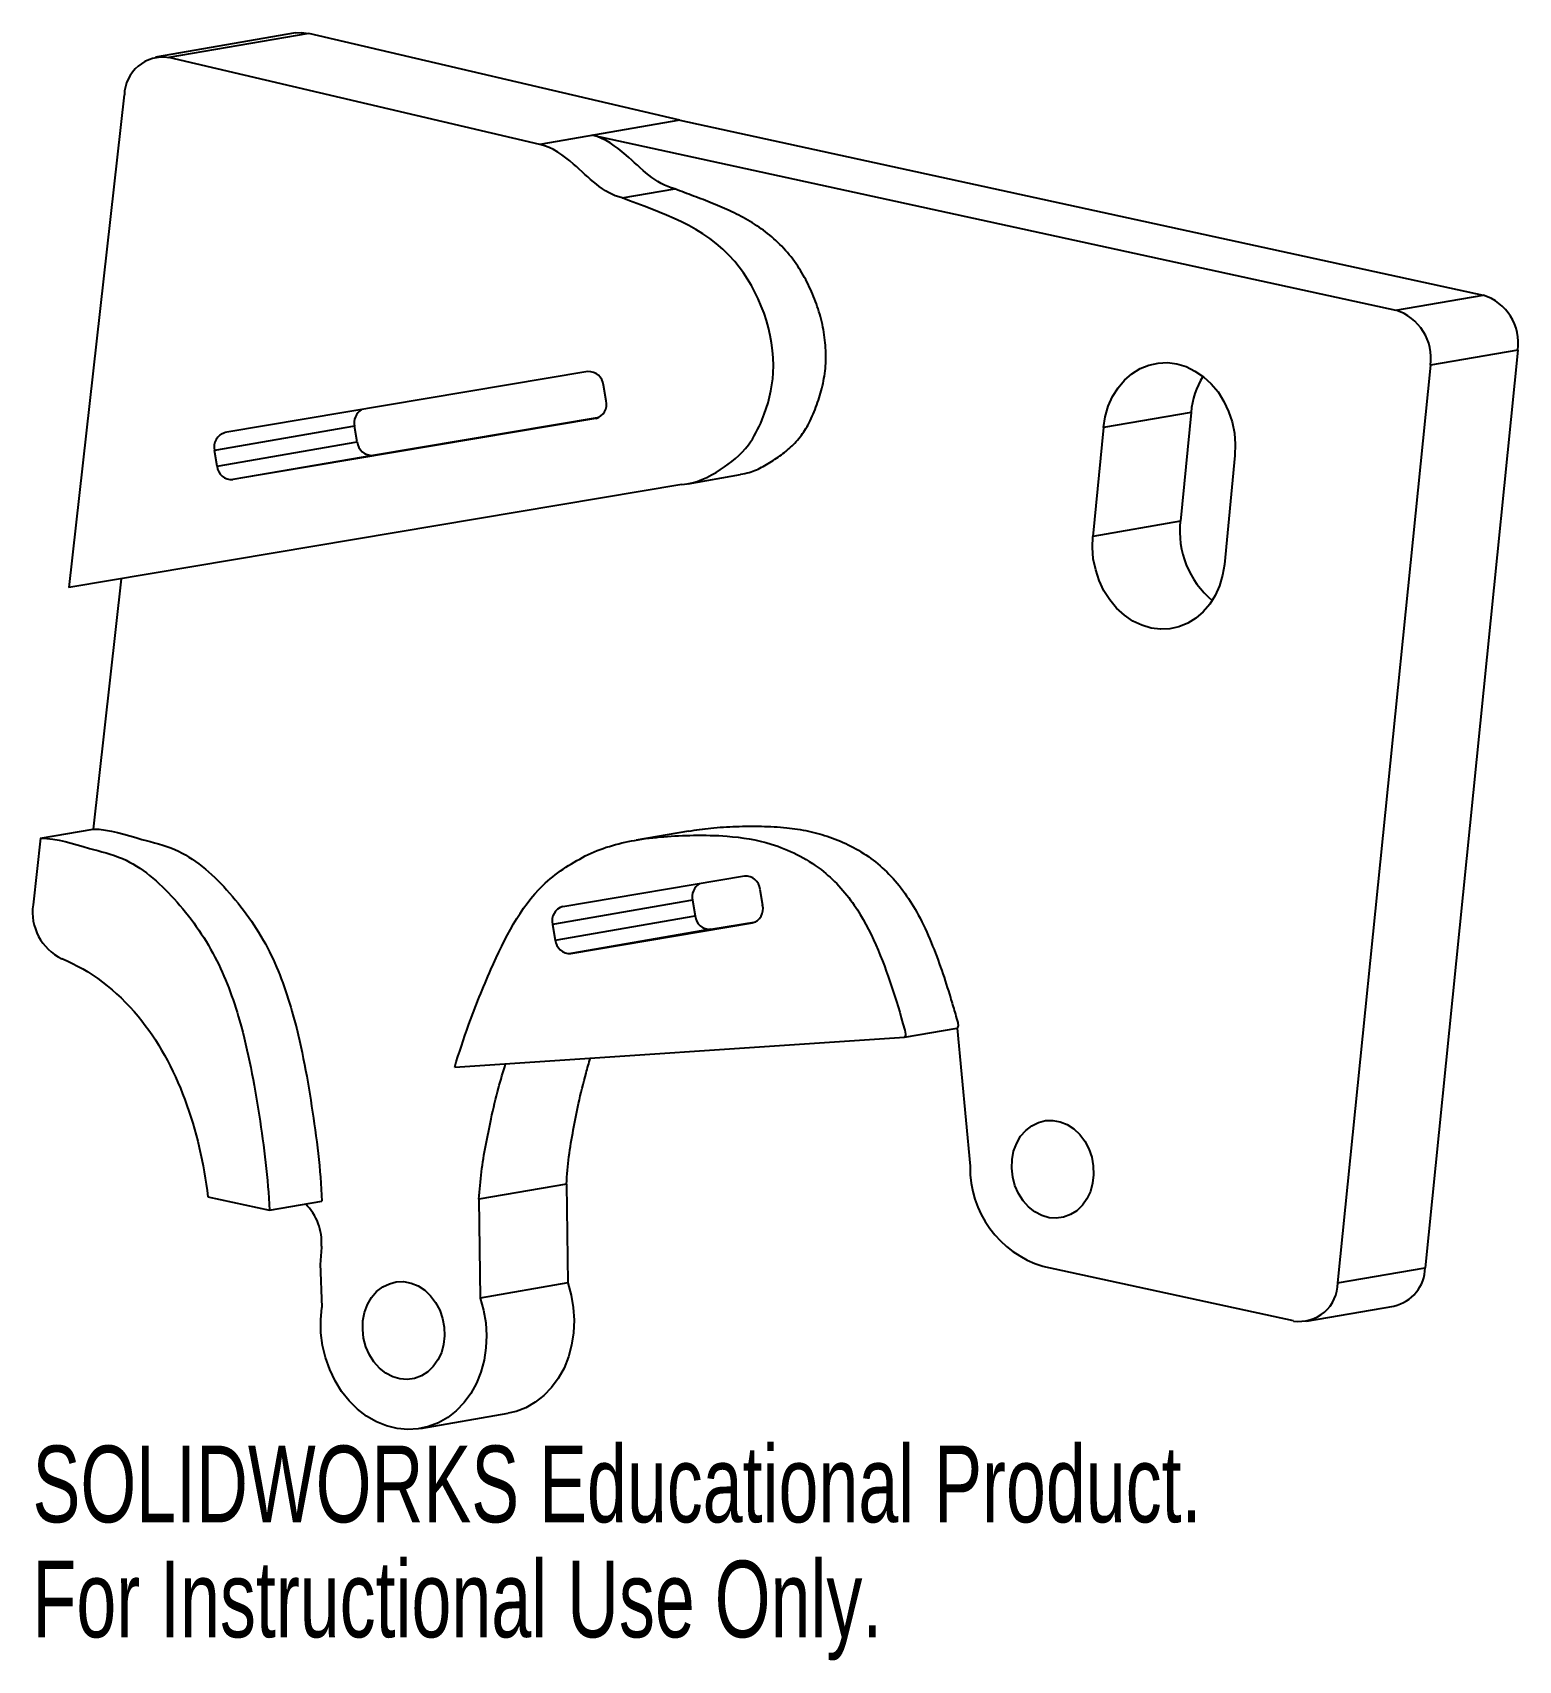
# Model space of a CAD drawing. Header units: millimetres. Extents: x -1145 to -1052, y -1799 to -1696.
import ezdxf

# ---------------------------------------------------------------- set-up
doc = ezdxf.new("R2010")
doc.units = ezdxf.units.MM
doc.styles.add('SLDTEXTSTYLE0', font='TXT', dxfattribs={"width": 0.7})

msp = doc.modelspace()

# ---------------------------------------------------------------- linework, layer by layer
at = {"color": 7, "linetype": 'Continuous', "lineweight": 25}
for p, q in [((-1128.61, -1695.91), (-1137.44, -1697.44)), ((-1127.77, -1695.94), (-1136.6, -1697.46)), ((-1104.39, -1701.41), (-1127.77, -1695.94)), ((-1113.21, -1702.93), (-1136.6, -1697.46)), ((-1139.41, -1699.81), (-1142.91, -1730.87)), ((-1104.39, -1701.41), (-1113.21, -1702.93)), ((-1104.39, -1701.41), (-1053.76, -1712.43)), ((-1109.9, -1702.36), (-1059.27, -1713.38)), ((-1108.02, -1706.31), (-1104.71, -1705.74)), ((-1059.27, -1713.38), (-1053.76, -1712.43)), ((-1051.57, -1715.91), (-1057.41, -1773.75)), ((-1051.57, -1715.91), (-1057.08, -1716.86)), ((-1110.19, -1717.25), (-1133.07, -1721.1)), ((-1057.08, -1716.86), (-1062.93, -1774.7)), ((-1109.04, -1719.09), (-1109.2, -1718.1)), ((-1072.17, -1719.83), (-1077.69, -1720.78)), ((-1072.17, -1719.83), (-1072.84, -1726.69)), ((-1124.9, -1720.7), (-1133.72, -1722.23)), ((-1109.69, -1720.21), (-1132.57, -1724.06)), ((-1124.73, -1721.69), (-1124.9, -1720.7)), ((-1109.47, -1720.14), (-1123.74, -1722.54)), ((-1077.69, -1720.78), (-1078.36, -1727.64)), ((-1133.55, -1723.21), (-1124.73, -1721.69)), ((-1133.55, -1723.21), (-1133.72, -1722.23)), ((-1123.74, -1722.54), (-1132.57, -1724.06)), ((-1069.4, -1722.55), (-1070.07, -1729.41)), ((-1103.87, -1724.32), (-1100.57, -1723.75)), ((-1104.26, -1724.37), (-1142.91, -1730.87)), ((-1072.84, -1726.69), (-1078.36, -1727.64)), ((-1139.6, -1730.32), (-1141.37, -1746.09)), ((-1144.68, -1746.66), (-1141.37, -1746.09)), ((-1103.84, -1746.22), (-1107.15, -1746.79)), ((-1144.68, -1746.66), (-1145.15, -1750.86)), ((-1111.76, -1750.98), (-1100.32, -1749.05)), ((-1103.59, -1750.58), (-1112.41, -1752.1)), ((-1103.59, -1750.58), (-1103.42, -1751.57)), ((-1099.34, -1749.9), (-1099.17, -1750.89)), ((-1112.25, -1753.09), (-1103.42, -1751.57)), ((-1112.41, -1752.1), (-1112.25, -1753.09)), ((-1111.26, -1753.94), (-1099.82, -1752.01)), ((-1102.44, -1752.41), (-1111.26, -1753.94)), ((-1102.44, -1752.41), (-1099.61, -1751.94)), ((-1090.22, -1759.21), (-1086.91, -1758.64)), ((-1086.91, -1758.64), (-1086.1, -1767.35)), ((-1118.58, -1761.1), (-1090.22, -1759.21)), ((-1111.54, -1768.47), (-1117.05, -1769.42)), ((-1111.54, -1768.47), (-1111.46, -1774.7)), ((-1134.13, -1769.27), (-1130.26, -1770.11)), ((-1130.26, -1770.11), (-1126.95, -1769.54)), ((-1117.05, -1769.42), (-1116.98, -1775.66)), ((-1127.06, -1773.48), (-1126.95, -1776.26)), ((-1065.71, -1777.1), (-1081.51, -1773.66)), ((-1062.93, -1774.7), (-1057.41, -1773.75)), ((-1111.46, -1774.7), (-1116.98, -1775.66)), ((-1064.9, -1777.11), (-1059.38, -1776.16)), ((-1120.73, -1783.88), (-1115.22, -1782.92))]:
    msp.add_line(p, q, dxfattribs=at)
at = {"color": 7, "linetype": 'Continuous', "lineweight": 25, "flags": 128}
for points in [[(-1128.61, -1695.91), (-1128.26, -1695.88), (-1127.77, -1695.94)], [(-1077.69, -1720.78), (-1077.58, -1720.1), (-1077.39, -1719.44), (-1077.12, -1718.83), (-1076.77, -1718.28), (-1076.36, -1717.79), (-1075.9, -1717.39), (-1075.38, -1717.07), (-1074.83, -1716.84), (-1074.25, -1716.72), (-1073.66, -1716.69), (-1073.07, -1716.77), (-1072.48, -1716.94), (-1071.92, -1717.22), (-1071.39, -1717.58), (-1070.9, -1718.02), (-1070.47, -1718.54), (-1070.1, -1719.13), (-1069.8, -1719.76), (-1069.58, -1720.43), (-1069.44, -1721.13), (-1069.38, -1721.84), (-1069.4, -1722.55)], [(-1070.07, -1729.41), (-1070.18, -1730.09), (-1070.37, -1730.75), (-1070.65, -1731.36), (-1070.99, -1731.91), (-1071.4, -1732.4), (-1071.86, -1732.8), (-1072.38, -1733.12), (-1072.93, -1733.35), (-1073.51, -1733.47), (-1074.1, -1733.5), (-1074.69, -1733.42), (-1075.28, -1733.25), (-1075.84, -1732.98), (-1076.37, -1732.61), (-1076.86, -1732.17), (-1077.29, -1731.65), (-1077.66, -1731.07), (-1077.96, -1730.43), (-1078.18, -1729.76), (-1078.33, -1729.06), (-1078.38, -1728.35), (-1078.36, -1727.64)], [(-1081.58, -1770.45), (-1082.01, -1770.22), (-1082.41, -1769.91), (-1082.76, -1769.52), (-1083.05, -1769.07), (-1083.27, -1768.56), (-1083.41, -1768.03), (-1083.47, -1767.47), (-1083.45, -1766.92), (-1083.35, -1766.39), (-1083.16, -1765.9), (-1082.91, -1765.46), (-1082.59, -1765.09), (-1082.21, -1764.79), (-1081.79, -1764.58), (-1081.35, -1764.47), (-1080.88, -1764.46), (-1080.42, -1764.54), (-1079.98, -1764.72), (-1079.56, -1765), (-1079.18, -1765.35), (-1078.86, -1765.77), (-1078.61, -1766.25), (-1078.43, -1766.78), (-1078.33, -1767.32), (-1078.31, -1767.88), (-1078.37, -1768.42), (-1078.51, -1768.93), (-1078.73, -1769.4), (-1079.02, -1769.81), (-1079.37, -1770.15), (-1079.77, -1770.4), (-1080.2, -1770.56), (-1080.66, -1770.62), (-1081.12, -1770.59), (-1081.58, -1770.45)], [(-1122.49, -1780.62), (-1122.93, -1780.39), (-1123.32, -1780.07), (-1123.67, -1779.68), (-1123.96, -1779.23), (-1124.18, -1778.73), (-1124.32, -1778.19), (-1124.38, -1777.64), (-1124.36, -1777.09), (-1124.26, -1776.56), (-1124.07, -1776.07), (-1123.82, -1775.62), (-1123.5, -1775.25), (-1123.12, -1774.95), (-1122.7, -1774.75), (-1122.26, -1774.64), (-1121.8, -1774.62), (-1121.33, -1774.71), (-1120.89, -1774.89), (-1120.47, -1775.16), (-1120.1, -1775.51), (-1119.78, -1775.94), (-1119.52, -1776.42), (-1119.34, -1776.94), (-1119.24, -1777.49), (-1119.22, -1778.04), (-1119.28, -1778.58), (-1119.42, -1779.1), (-1119.64, -1779.56), (-1119.93, -1779.97), (-1120.28, -1780.31), (-1120.68, -1780.56), (-1121.12, -1780.72), (-1121.57, -1780.79), (-1122.04, -1780.75), (-1122.49, -1780.62)], [(-1111.46, -1774.7), (-1111.24, -1775.47), (-1111.11, -1776.26), (-1111.06, -1777.06), (-1111.09, -1777.85), (-1111.21, -1778.63), (-1111.41, -1779.37), (-1111.69, -1780.07), (-1112.05, -1780.72), (-1112.47, -1781.3), (-1112.96, -1781.81), (-1113.5, -1782.23), (-1114.09, -1782.57), (-1114.71, -1782.81), (-1115.22, -1782.92)], [(-1116.98, -1775.66), (-1116.76, -1776.43), (-1116.62, -1777.21), (-1116.57, -1778.01), (-1116.61, -1778.8), (-1116.72, -1779.58), (-1116.93, -1780.32), (-1117.21, -1781.02), (-1117.56, -1781.67), (-1117.99, -1782.25), (-1118.48, -1782.76), (-1119.02, -1783.18), (-1119.61, -1783.52), (-1120.23, -1783.76), (-1120.88, -1783.9), (-1121.54, -1783.94), (-1122.21, -1783.88), (-1122.87, -1783.71), (-1123.51, -1783.45), (-1124.13, -1783.1), (-1124.71, -1782.66), (-1125.24, -1782.13), (-1125.71, -1781.54), (-1126.12, -1780.88), (-1126.46, -1780.17), (-1126.73, -1779.41), (-1126.91, -1778.64), (-1127.01, -1777.84), (-1127.02, -1777.04), (-1126.95, -1776.26)]]:
    msp.add_lwpolyline(points, dxfattribs=at)
at = {"color": 7, "linetype": 'Continuous', "lineweight": 25}
for centre, radius, start, end in [((-1136.99, -1699.85), 2.41, 80.5631, 179.2305), ((-1054.7, -1715.45), 3.16, 351.6784, 72.6722), ((-1060.21, -1716.4), 3.16, 351.6784, 72.6722), ((-1110.13, -1718.18), 0.928, 4.8024, 93.6979), ((-1067.02, -1720.28), 5.17, 148.1659, 174.9755), ((-1123.92, -1720.49), 0.995, 122.7094, 192.2922), ((-1109.93, -1719.32), 0.925, 285.4067, 14.5002), ((-1132.82, -1722), 0.925, 105.4067, 194.5002), ((-1123.8, -1721.61), 0.928, 184.8024, 273.6979), ((-1132.63, -1723.14), 0.928, 184.8024, 273.6979), ((-1067.21, -1727.32), 5.67, 173.6278, 230.2952), ((-1102.62, -1750.37), 0.995, 122.7094, 192.2922), ((-1100.26, -1749.98), 0.928, 4.8024, 93.6979), ((-1141.92, -1751.32), 3.27, 171.911, 244.1575), ((-1111.52, -1751.87), 0.925, 105.4067, 194.5002), ((-1102.5, -1751.49), 0.928, 184.8024, 273.6979), ((-1100.07, -1751.12), 0.925, 285.4067, 14.5002), ((-1111.32, -1753.01), 0.928, 184.8024, 273.6979), ((-1079.6, -1767.44), 6.5, 179.1852, 252.9566), ((-1130.4, -1772.15), 3.43, 355.9483, 45.1072), ((-1059.93, -1773.7), 2.52, 282.5649, 358.9083), ((-1065.35, -1774.7), 2.43, 261.5831, 359.9005)]:
    msp.add_arc(centre, radius, start, end, dxfattribs=at)
for points, knots in [([(-1104.71, -1705.74), (-1105.93, -1705.44), (-1107.41, -1703.79), (-1109.09, -1702.55), (-1109.9, -1702.36)], [0, 0, 0, 0, 0.60138, 1, 1, 1, 1]), ([(-1108.02, -1706.31), (-1109.24, -1706.01), (-1110.72, -1704.36), (-1112.4, -1703.12), (-1113.21, -1702.93)], [0, 0, 0, 0, 0.60138, 1, 1, 1, 1]), ([(-1104.26, -1724.37), (-1103.38, -1724.31), (-1101.9, -1723.58), (-1100.1, -1722.16), (-1098.99, -1719.98), (-1097.94, -1716.01), (-1100.64, -1708.73), (-1105.6, -1707.24), (-1108.02, -1706.31)], [0, 0, 0, 0, 0.114066, 0.211795, 0.282399, 0.395921, 0.665472, 1, 1, 1, 1]), ([(-1100.57, -1723.72), (-1100.38, -1723.69), (-1099.88, -1723.61), (-1099.12, -1723.24), (-1098.29, -1722.73), (-1097.49, -1722.13), (-1096.78, -1721.4), (-1096.2, -1720.46), (-1095.74, -1719.37), (-1095.37, -1718.17), (-1095.17, -1716.9), (-1095.18, -1715.59), (-1095.38, -1714.27), (-1095.76, -1712.97), (-1096.28, -1711.74), (-1096.96, -1710.55), (-1097.82, -1709.46), (-1098.84, -1708.52), (-1099.95, -1707.77), (-1101.12, -1707.16), (-1102.32, -1706.64), (-1103.52, -1706.19), (-1104.32, -1705.89), (-1104.71, -1705.74)], [0, 0, 0, 0, 0.024722, 0.066571, 0.108878, 0.151186, 0.193023, 0.234854, 0.28239, 0.329866, 0.377165, 0.42484, 0.473283, 0.522362, 0.571666, 0.620658, 0.675577, 0.729473, 0.783388, 0.83775, 0.892385, 0.946728, 1, 1, 1, 1]), ([(-1141.37, -1746.09), (-1140.33, -1746.1), (-1138.63, -1746.7), (-1135.62, -1747.38), (-1132.81, -1749.83), (-1130.27, -1753.37), (-1128.53, -1758.12), (-1127.55, -1763.52), (-1127.03, -1767.55), (-1126.95, -1769.54)], [0, 0, 0, 0, 0.1036981, 0.1746111, 0.300875, 0.430855, 0.5512232, 0.7215046, 0.8890667, 0.8890667, 0.8890667, 0.8890667]), ([(-1110.35, -1747.79), (-1109.37, -1747.29), (-1107.11, -1746.66), (-1104.07, -1746.46), (-1101.19, -1746.5), (-1098.43, -1746.94), (-1095.57, -1748.33), (-1092.76, -1751.34), (-1091.23, -1755.3), (-1090.48, -1757.79), (-1090.12, -1759.11), (-1090.22, -1759.21)], [0, 0, 0, 0, 0.128105, 0.274506, 0.357519, 0.466462, 0.597635, 0.704104, 0.890824, 0.985507, 1, 1, 1, 1]), ([(-1103.84, -1746.23), (-1103.38, -1746.15), (-1102.38, -1746), (-1100.85, -1745.92), (-1099.25, -1745.9), (-1097.73, -1745.98), (-1096.28, -1746.2), (-1094.92, -1746.57), (-1093.6, -1747.13), (-1092.34, -1747.9), (-1091.19, -1748.9), (-1090.18, -1750.11), (-1089.29, -1751.57), (-1088.53, -1753.22), (-1087.88, -1754.98), (-1087.41, -1756.45), (-1087.1, -1757.5), (-1086.94, -1758.07), (-1086.85, -1758.37), (-1086.85, -1758.55), (-1086.89, -1758.61), (-1086.91, -1758.64)], [0, 0, 0, 0, 0.064229, 0.136072, 0.207907, 0.2797, 0.341276, 0.403004, 0.464913, 0.526602, 0.588127, 0.649985, 0.712616, 0.785924, 0.857004, 0.924211, 0.960521, 0.980653, 0.990958, 0.995508, 1, 1, 1, 1]), ([(-1144.68, -1746.66), (-1143.64, -1746.67), (-1141.94, -1747.27), (-1138.93, -1747.95), (-1136.12, -1750.4), (-1133.58, -1753.94), (-1131.84, -1758.69), (-1130.86, -1764.09), (-1130.34, -1768.12), (-1130.26, -1770.11)], [0, 0, 0, 0, 0.1036981, 0.1746111, 0.300875, 0.430855, 0.5512232, 0.7215046, 0.8890667, 0.8890667, 0.8890667, 0.8890667]), ([(-1118.58, -1761.1), (-1118.31, -1760.21), (-1117.62, -1758.11), (-1116, -1754.13), (-1113.9, -1749.92), (-1111.29, -1748.29), (-1110.35, -1747.79)], [0.3472123, 0.3472123, 0.3472123, 0.3472123, 0.4560743, 0.6048173, 0.8582236, 1, 1, 1, 1]), ([(-1143.34, -1754.26), (-1141.56, -1754.99), (-1136.78, -1758.64), (-1134.65, -1765.1), (-1134.13, -1769.27)], [0.0958672, 0.0958672, 0.0958672, 0.0958672, 0.3418427, 0.798194, 0.798194, 0.798194, 0.798194]), ([(-1117.05, -1769.42), (-1117.01, -1768.84), (-1116.92, -1767.7), (-1116.63, -1766.02), (-1116.27, -1764.26), (-1115.87, -1762.54), (-1115.53, -1761.4), (-1115.37, -1760.89)], [0, 0, 0, 0, 0.195051, 0.389654, 0.584405, 0.813851, 1, 1, 1, 1]), ([(-1111.54, -1768.47), (-1111.49, -1767.89), (-1111.41, -1766.74), (-1111.11, -1765.06), (-1110.76, -1763.3), (-1110.4, -1761.79), (-1110.12, -1760.85), (-1110.03, -1760.53)], [0, 0, 0, 0, 0.210247, 0.420012, 0.629936, 0.877258, 1, 1, 1, 1])]:
    msp.add_open_spline(points, degree=3, knots=knots, dxfattribs=at)
msp.add_open_spline([(-1126.97, -1772.39), (-1126.99, -1772.76), (-1127.02, -1773.12), (-1127.06, -1773.48)], degree=3, dxfattribs=at)

# ---------------------------------------------------------------- texts
at = {"color": 7, "linetype": 'Continuous', "char_height": 4.8336, "attachment_point": 1, "style": 'SLDTEXTSTYLE0'}
for s, insert in [('SOLIDWORKS Educational Product.', (-1145.19, -1784.96)), ('For Instructional Use Only.', (-1145.19, -1792.21))]:
    msp.add_mtext(s, dxfattribs=dict(at, insert=insert))

doc.saveas('drawing.dxf')
